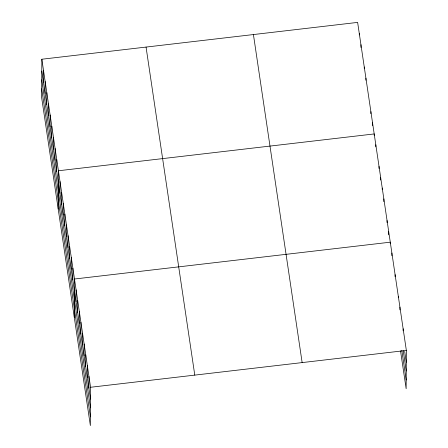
<?xml version="1.0" encoding="UTF-8"?>
<svg xmlns="http://www.w3.org/2000/svg" width="448" height="448" viewBox="0 0 448 448"><rect width="100%" height="100%" fill="white"/><g stroke="black" fill="none" stroke-linecap="round" stroke-linejoin="round"><path stroke-width="0.67" d="M41.849 59.231L41.647 97.563L90.367 425.6L90.569 387.268L41.849 59.231L357.633 22.4L406.353 350.437L406.151 388.769L400.529 350.879M43.439 82.225L43.501 70.386M45.097 93.374L45.158 81.536M46.754 104.53L46.816 92.691M48.412 115.685L48.474 103.846M50.064 126.834L50.131 114.996M51.722 137.99L51.783 126.151M53.379 149.145L53.441 137.306M55.037 160.294L55.098 148.456M56.694 171.45L56.756 159.611M58.212 209.098L58.414 170.766L374.198 133.935L374.192 135.324M59.959 193.43L60.021 181.591M61.566 204.254L61.628 192.416M63.174 215.079L63.235 203.241M64.781 225.904L64.842 214.066M66.388 236.729L66.45 224.89M67.995 247.554L68.057 235.715M69.602 258.378L69.664 246.54M71.21 269.203L71.271 257.365M72.817 280.028L72.878 268.19M74.29 317.346L74.491 279.014L390.275 242.183L390.27 243.578M76.037 301.678L76.098 289.839M77.644 312.508L77.706 300.664M79.251 323.333L79.313 311.494M80.858 334.158L80.92 322.319M82.466 344.982L82.527 333.144M84.073 355.807L84.134 343.969M85.68 366.632L85.742 354.794M87.287 377.457L87.349 365.618M88.894 388.282L88.956 376.443M359.285 34.944L359.29 33.555M360.931 47.494L360.948 44.705M364.252 68.404L364.258 67.015M365.904 80.254L365.915 78.165M370.877 113.714L370.888 111.625M372.529 125.563L372.54 122.78M375.794 146.849L375.805 144.76M379.014 168.498L379.025 166.41M380.615 180.018L380.632 177.234M382.234 189.454L382.239 188.059M383.83 201.667L383.846 198.884M387.05 222.622L387.061 220.534M388.651 234.842L388.668 231.358M391.871 255.797L391.882 253.008M395.091 276.752L395.102 274.658M398.311 297.702L398.317 296.313M399.907 309.921L399.924 307.138M403.127 330.876L403.138 328.787M90.569 387.268L406.353 350.437M404.684 351.45L406.291 362.275M403.234 350.722L406.246 371.017M401.778 350.258L406.202 380.027M253.422 34.552L302.142 362.589M146.054 47.079L194.779 375.116M41.782 71.07L90.502 399.106M41.737 79.811L90.457 407.848M41.692 88.822L90.412 416.858"/></g></svg>
